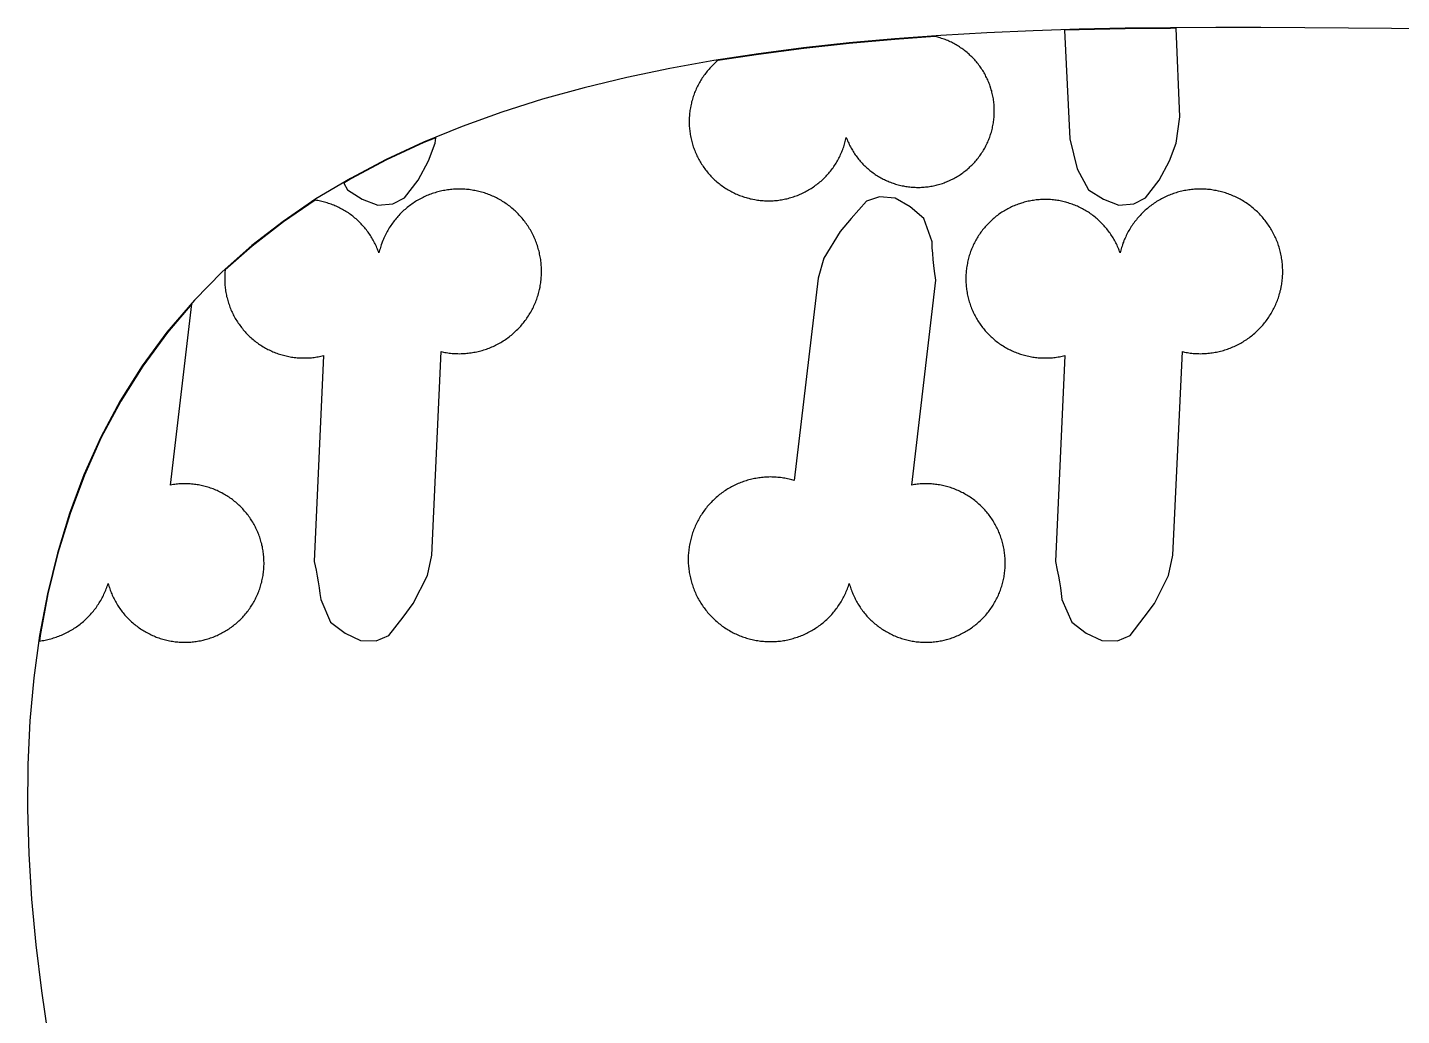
# Model space of a CAD drawing. Extents: x -246 to 246, y -104 to 199.
# Drawn here: x 116.48 to 138.72, y 102.94 to 118.94 of the extents above; entities that cross this region are included whole.
import ezdxf

# ---------------------------------------------------------------- set-up
doc = ezdxf.new("R2010")
doc.units = 0
doc.layers.add('Add_Red', color=1, linetype='Continuous')
doc.layers.add('Outline_Red', color=1, linetype='Continuous')

msp = doc.modelspace()

# ---------------------------------------------------------------- linework, layer by layer
at = {"layer": 'Add_Red'}
for points in [[(128.508, 116.128), (128.53, 116.129), (128.553, 116.13), (128.575, 116.132), (128.597, 116.134), (128.62, 116.136), (128.642, 116.139), (128.664, 116.142), (128.686, 116.145), (128.708, 116.149), (128.73, 116.153), (128.752, 116.158), (128.774, 116.163), (128.796, 116.168), (128.818, 116.174), (128.839, 116.18), (128.861, 116.187), (128.882, 116.194), (128.903, 116.201), (128.924, 116.208), (128.945, 116.216), (128.966, 116.225), (128.987, 116.234), (129.007, 116.243), (129.027, 116.252), (129.048, 116.262), (129.068, 116.272), (129.087, 116.283), (129.107, 116.293), (129.126, 116.305), (129.146, 116.316), (129.165, 116.328), (129.184, 116.34), (129.202, 116.353), (129.221, 116.365), (129.239, 116.379), (129.257, 116.392), (129.274, 116.406), (129.292, 116.42), (129.309, 116.434), (129.326, 116.449), (129.343, 116.464), (129.359, 116.479), (129.375, 116.495), (129.391, 116.511), (129.407, 116.527), (129.422, 116.543), (129.437, 116.56), (129.452, 116.577), (129.466, 116.594), (129.48, 116.611), (129.494, 116.629), (129.507, 116.647), (129.521, 116.665), (129.534, 116.683), (129.546, 116.702), (129.558, 116.72), (129.57, 116.739), (129.582, 116.759), (129.593, 116.778), (129.604, 116.798), (129.615, 116.817), (129.625, 116.837), (129.635, 116.858), (129.644, 116.878), (129.653, 116.898), (129.662, 116.919), (129.67, 116.94), (129.679, 116.961), (129.686, 116.982), (129.694, 117.003), (129.7, 117.024), (129.707, 117.046), (129.713, 117.067), (129.719, 117.089), (129.725, 117.11), (129.73, 117.132), (129.734, 117.154), (129.748, 117.119), (129.756, 117.1), (129.765, 117.08), (129.774, 117.06), (129.783, 117.041), (129.793, 117.021), (129.802, 117.002), (129.813, 116.983), (129.823, 116.964), (129.834, 116.946), (129.846, 116.927), (129.857, 116.909), (129.869, 116.891), (129.881, 116.873), (129.894, 116.856), (129.907, 116.838), (129.92, 116.821), (129.933, 116.804), (129.947, 116.788), (129.961, 116.771), (129.975, 116.755), (129.99, 116.739), (130.005, 116.724), (130.02, 116.708), (130.035, 116.693), (130.051, 116.678), (130.067, 116.664), (130.083, 116.649), (130.1, 116.635), (130.116, 116.621), (130.133, 116.608), (130.15, 116.595), (130.168, 116.582), (130.185, 116.57), (130.203, 116.557), (130.221, 116.545), (130.239, 116.534), (130.258, 116.523), (130.276, 116.512), (130.295, 116.501), (130.314, 116.491), (130.333, 116.481), (130.352, 116.471), (130.372, 116.462), (130.392, 116.453), (130.411, 116.444), (130.431, 116.436), (130.451, 116.428), (130.472, 116.42), (130.492, 116.413), (130.512, 116.406), (130.533, 116.4), (130.554, 116.394), (130.575, 116.388), (130.595, 116.383), (130.616, 116.378), (130.638, 116.373), (130.659, 116.369), (130.68, 116.365), (130.701, 116.361), (130.723, 116.358), (130.744, 116.355), (130.765, 116.353), (130.787, 116.351), (130.808, 116.349), (130.83, 116.348), (130.852, 116.347), (130.873, 116.346), (130.895, 116.346), (130.932, 116.346), (130.954, 116.347), (130.975, 116.348), (130.997, 116.35), (131.018, 116.352), (131.04, 116.354), (131.061, 116.357), (131.083, 116.36), (131.104, 116.364), (131.125, 116.367), (131.146, 116.372), (131.167, 116.376), (131.188, 116.381), (131.209, 116.387), (131.23, 116.392), (131.251, 116.398), (131.272, 116.405), (131.292, 116.411), (131.318, 116.42), (131.338, 116.428), (131.358, 116.436), (131.378, 116.444), (131.398, 116.453), (131.418, 116.462), (131.437, 116.471), (131.456, 116.481), (131.476, 116.491), (131.494, 116.501), (131.513, 116.512), (131.532, 116.523), (131.55, 116.534), (131.569, 116.545), (131.587, 116.557), (131.604, 116.57), (131.622, 116.582), (131.639, 116.595), (131.656, 116.608), (131.673, 116.621), (131.69, 116.635), (131.706, 116.649), (131.723, 116.664), (131.738, 116.678), (131.754, 116.693), (131.769, 116.708), (131.785, 116.724), (131.799, 116.739), (131.814, 116.755), (131.828, 116.771), (131.842, 116.788), (131.856, 116.804), (131.87, 116.821), (131.883, 116.838), (131.896, 116.856), (131.908, 116.873), (131.92, 116.891), (131.932, 116.909), (131.944, 116.927), (131.955, 116.946), (131.966, 116.964), (131.977, 116.983), (131.987, 117.002), (131.997, 117.021), (132.007, 117.041), (132.016, 117.06), (132.025, 117.08), (132.033, 117.1), (132.042, 117.119), (132.05, 117.14), (132.057, 117.16), (132.064, 117.18), (132.071, 117.201), (132.078, 117.221), (132.084, 117.242), (132.09, 117.263), (132.095, 117.284), (132.1, 117.305), (132.105, 117.326), (132.109, 117.347), (132.113, 117.368), (132.117, 117.389), (132.12, 117.411), (132.123, 117.432), (132.125, 117.454), (132.127, 117.475), (132.129, 117.497), (132.13, 117.518), (132.131, 117.54), (132.132, 117.561), (132.132, 117.583), (132.132, 117.609), (132.131, 117.63), (132.13, 117.652), (132.129, 117.673), (132.127, 117.695), (132.125, 117.716), (132.122, 117.738), (132.119, 117.759), (132.116, 117.781), (132.112, 117.802), (132.108, 117.823), (132.104, 117.844), (132.099, 117.865), (132.094, 117.886), (132.089, 117.907), (132.083, 117.928), (132.077, 117.949), (132.064, 117.986), (132.057, 118.006), (132.05, 118.026), (132.042, 118.046), (132.033, 118.066), (132.025, 118.086), (132.016, 118.106), (132.007, 118.125), (131.997, 118.144), (131.987, 118.164), (131.977, 118.183), (131.966, 118.201), (131.955, 118.22), (131.944, 118.238), (131.932, 118.257), (131.92, 118.275), (131.908, 118.292), (131.896, 118.31), (131.883, 118.327), (131.87, 118.344), (131.856, 118.361), (131.842, 118.378), (131.828, 118.394), (131.814, 118.411), (131.799, 118.427), (131.785, 118.442), (131.769, 118.458), (131.754, 118.473), (131.738, 118.488), (131.723, 118.502), (131.706, 118.516), (131.69, 118.53), (131.673, 118.544), (131.656, 118.558), (131.639, 118.571), (131.622, 118.584), (131.604, 118.596), (131.587, 118.608), (131.569, 118.62), (131.55, 118.632), (131.532, 118.643), (131.513, 118.654), (131.494, 118.665), (131.476, 118.675), (131.456, 118.685), (131.437, 118.695), (131.418, 118.704), (131.398, 118.713), (131.378, 118.722), (131.358, 118.73), (131.338, 118.738), (131.318, 118.745), (131.298, 118.752), (131.277, 118.759), (131.256, 118.766), (131.236, 118.772), (131.215, 118.778), (131.194, 118.783), (131.173, 118.788), (131.169, 118.789), (130.522, 118.742), (129.781, 118.675), (129.046, 118.595), (128.316, 118.5), (127.654, 118.399), (127.64, 118.387), (127.624, 118.372), (127.607, 118.357), (127.591, 118.342), (127.574, 118.326), (127.559, 118.311), (127.543, 118.294), (127.528, 118.278), (127.513, 118.261), (127.498, 118.244), (127.484, 118.227), (127.47, 118.21), (127.456, 118.192), (127.443, 118.174), (127.429, 118.156), (127.417, 118.138), (127.404, 118.119), (127.392, 118.1), (127.38, 118.081), (127.369, 118.062), (127.357, 118.043), (127.347, 118.023), (127.336, 118.003), (127.326, 117.983), (127.316, 117.963), (127.307, 117.943), (127.298, 117.922), (127.289, 117.901), (127.28, 117.881), (127.272, 117.86), (127.265, 117.839), (127.258, 117.817), (127.251, 117.796), (127.244, 117.775), (127.238, 117.753), (127.232, 117.731), (127.227, 117.71), (127.222, 117.688), (127.217, 117.666), (127.211, 117.635), (127.208, 117.613), (127.204, 117.591), (127.202, 117.569), (127.199, 117.546), (127.197, 117.524), (127.195, 117.502), (127.194, 117.479), (127.193, 117.457), (127.192, 117.434), (127.192, 117.412), (127.192, 117.378), (127.193, 117.356), (127.194, 117.333), (127.196, 117.311), (127.198, 117.289), (127.2, 117.266), (127.203, 117.244), (127.206, 117.222), (127.21, 117.2), (127.213, 117.178), (127.218, 117.156), (127.222, 117.134), (127.227, 117.112), (127.233, 117.09), (127.239, 117.069), (127.245, 117.047), (127.251, 117.026), (127.258, 117.004), (127.266, 116.983), (127.273, 116.962), (127.281, 116.941), (127.29, 116.92), (127.299, 116.9), (127.308, 116.879), (127.317, 116.859), (127.327, 116.839), (127.337, 116.819), (127.348, 116.799), (127.359, 116.779), (127.37, 116.76), (127.381, 116.741), (127.393, 116.722), (127.405, 116.703), (127.418, 116.684), (127.431, 116.666), (127.444, 116.648), (127.457, 116.63), (127.471, 116.612), (127.485, 116.595), (127.5, 116.578), (127.514, 116.561), (127.529, 116.544), (127.545, 116.528), (127.56, 116.512), (127.576, 116.496), (127.592, 116.48), (127.609, 116.465), (127.625, 116.45), (127.642, 116.435), (127.659, 116.421), (127.677, 116.407), (127.695, 116.393), (127.712, 116.38), (127.731, 116.366), (127.749, 116.354), (127.768, 116.341), (127.786, 116.329), (127.805, 116.317), (127.825, 116.305), (127.844, 116.294), (127.864, 116.283), (127.883, 116.273), (127.903, 116.263), (127.923, 116.253), (127.944, 116.243), (127.964, 116.234), (127.985, 116.225), (128.006, 116.217), (128.027, 116.209), (128.048, 116.201), (128.069, 116.194), (128.09, 116.187), (128.112, 116.181), (128.133, 116.174), (128.155, 116.169), (128.177, 116.163), (128.198, 116.158), (128.22, 116.154), (128.253, 116.147), (128.275, 116.144), (128.297, 116.14), (128.32, 116.137), (128.342, 116.135), (128.364, 116.133), (128.387, 116.131), (128.409, 116.13), (128.431, 116.129), (128.454, 116.128), (128.476, 116.128), (128.508, 116.128)], [(134.393, 116.079), (134.582, 116.179), (134.803, 116.46), (134.97, 116.776), (135.078, 117.064), (135.137, 117.488), (135.077, 118.922), (134.986, 118.921), (134.248, 118.912), (133.505, 118.896), (133.266, 118.889), (133.353, 117.132), (133.473, 116.644), (133.658, 116.306), (133.897, 116.156), (134.15, 116.06), (134.393, 116.079)], [(122.394, 116.079), (122.583, 116.179), (122.804, 116.46), (122.971, 116.776), (123.079, 117.064), (123.091, 117.15), (122.896, 117.07), (122.293, 116.79), (121.712, 116.484), (121.599, 116.415), (121.659, 116.306), (121.898, 116.156), (122.151, 116.06), (122.394, 116.079)], [(122.33, 109.09), (122.559, 109.386), (122.724, 109.61), (122.955, 110.062), (123.023, 110.39), (123.177, 113.686), (123.215, 113.678), (123.237, 113.674), (123.26, 113.67), (123.283, 113.666), (123.306, 113.663), (123.33, 113.661), (123.353, 113.658), (123.376, 113.657), (123.399, 113.655), (123.422, 113.654), (123.446, 113.654), (123.469, 113.653), (123.499, 113.654), (123.522, 113.654), (123.545, 113.656), (123.568, 113.657), (123.591, 113.659), (123.615, 113.661), (123.638, 113.664), (123.661, 113.667), (123.684, 113.671), (123.707, 113.675), (123.729, 113.679), (123.752, 113.684), (123.775, 113.689), (123.798, 113.695), (123.82, 113.7), (123.842, 113.707), (123.865, 113.714), (123.887, 113.721), (123.909, 113.728), (123.931, 113.736), (123.952, 113.744), (123.974, 113.753), (123.996, 113.762), (124.017, 113.771), (124.038, 113.781), (124.059, 113.791), (124.08, 113.802), (124.1, 113.812), (124.121, 113.824), (124.141, 113.835), (124.161, 113.847), (124.181, 113.859), (124.2, 113.872), (124.219, 113.885), (124.239, 113.898), (124.257, 113.912), (124.276, 113.926), (124.294, 113.94), (124.313, 113.954), (124.33, 113.969), (124.348, 113.985), (124.365, 114), (124.382, 114.016), (124.399, 114.032), (124.416, 114.048), (124.432, 114.065), (124.448, 114.082), (124.464, 114.099), (124.479, 114.117), (124.494, 114.134), (124.509, 114.152), (124.523, 114.171), (124.537, 114.189), (124.551, 114.208), (124.564, 114.227), (124.577, 114.246), (124.59, 114.266), (124.602, 114.285), (124.614, 114.305), (124.626, 114.325), (124.638, 114.346), (124.649, 114.366), (124.659, 114.387), (124.669, 114.408), (124.679, 114.429), (124.689, 114.45), (124.698, 114.471), (124.707, 114.493), (124.715, 114.515), (124.723, 114.536), (124.731, 114.558), (124.738, 114.58), (124.745, 114.603), (124.752, 114.625), (124.758, 114.647), (124.763, 114.67), (124.769, 114.693), (124.777, 114.732), (124.781, 114.755), (124.785, 114.778), (124.788, 114.801), (124.792, 114.824), (124.794, 114.847), (124.796, 114.87), (124.798, 114.893), (124.8, 114.916), (124.801, 114.94), (124.801, 114.963), (124.801, 114.986), (124.801, 115.014), (124.8, 115.037), (124.799, 115.06), (124.798, 115.083), (124.796, 115.107), (124.794, 115.13), (124.791, 115.153), (124.788, 115.176), (124.784, 115.199), (124.78, 115.222), (124.776, 115.245), (124.771, 115.267), (124.766, 115.29), (124.761, 115.313), (124.755, 115.335), (124.749, 115.358), (124.742, 115.38), (124.735, 115.402), (124.727, 115.424), (124.72, 115.446), (124.711, 115.468), (124.703, 115.489), (124.694, 115.511), (124.684, 115.532), (124.675, 115.553), (124.665, 115.574), (124.654, 115.595), (124.643, 115.616), (124.632, 115.636), (124.621, 115.656), (124.609, 115.676), (124.597, 115.696), (124.584, 115.716), (124.571, 115.735), (124.558, 115.754), (124.544, 115.773), (124.53, 115.792), (124.516, 115.81), (124.502, 115.828), (124.487, 115.846), (124.472, 115.864), (124.456, 115.881), (124.44, 115.898), (124.424, 115.915), (124.408, 115.931), (124.391, 115.948), (124.374, 115.964), (124.357, 115.979), (124.34, 115.995), (124.322, 116.01), (124.304, 116.024), (124.286, 116.039), (124.267, 116.053), (124.249, 116.067), (124.23, 116.08), (124.21, 116.093), (124.191, 116.106), (124.171, 116.118), (124.151, 116.131), (124.131, 116.142), (124.111, 116.154), (124.091, 116.165), (124.07, 116.175), (124.049, 116.186), (124.028, 116.196), (124.007, 116.205), (123.985, 116.214), (123.964, 116.223), (123.942, 116.232), (123.92, 116.24), (123.898, 116.247), (123.876, 116.255), (123.854, 116.262), (123.832, 116.268), (123.809, 116.274), (123.787, 116.28), (123.764, 116.285), (123.723, 116.294), (123.7, 116.298), (123.677, 116.302), (123.654, 116.306), (123.631, 116.309), (123.608, 116.311), (123.585, 116.314), (123.562, 116.315), (123.539, 116.317), (123.515, 116.318), (123.492, 116.318), (123.469, 116.319), (123.443, 116.318), (123.42, 116.318), (123.397, 116.317), (123.374, 116.315), (123.35, 116.313), (123.327, 116.311), (123.304, 116.308), (123.281, 116.305), (123.258, 116.302), (123.235, 116.298), (123.212, 116.294), (123.189, 116.289), (123.167, 116.284), (123.144, 116.278), (123.122, 116.273), (123.099, 116.266), (123.077, 116.26), (123.055, 116.253), (123.033, 116.245), (123.011, 116.237), (122.989, 116.229), (122.967, 116.221), (122.946, 116.212), (122.925, 116.202), (122.903, 116.193), (122.883, 116.183), (122.862, 116.172), (122.841, 116.162), (122.821, 116.15), (122.8, 116.139), (122.78, 116.127), (122.761, 116.115), (122.741, 116.102), (122.722, 116.09), (122.703, 116.076), (122.684, 116.063), (122.665, 116.049), (122.647, 116.035), (122.628, 116.02), (122.61, 116.005), (122.593, 115.99), (122.575, 115.975), (122.558, 115.959), (122.541, 115.943), (122.525, 115.927), (122.509, 115.91), (122.493, 115.893), (122.477, 115.876), (122.462, 115.859), (122.446, 115.841), (122.432, 115.823), (122.417, 115.805), (122.403, 115.786), (122.389, 115.767), (122.376, 115.748), (122.363, 115.729), (122.35, 115.71), (122.337, 115.69), (122.325, 115.67), (122.314, 115.65), (122.302, 115.63), (122.291, 115.61), (122.28, 115.589), (122.27, 115.568), (122.26, 115.547), (122.25, 115.526), (122.241, 115.505), (122.232, 115.483), (122.224, 115.461), (122.216, 115.44), (122.208, 115.418), (122.201, 115.396), (122.194, 115.373), (122.187, 115.351), (122.181, 115.329), (122.175, 115.306), (122.17, 115.284), (122.162, 115.306), (122.154, 115.327), (122.146, 115.347), (122.137, 115.368), (122.128, 115.389), (122.119, 115.409), (122.109, 115.429), (122.099, 115.449), (122.089, 115.469), (122.078, 115.489), (122.067, 115.508), (122.056, 115.528), (122.044, 115.547), (122.032, 115.566), (122.02, 115.584), (122.007, 115.603), (121.994, 115.621), (121.981, 115.639), (121.967, 115.657), (121.953, 115.674), (121.939, 115.692), (121.925, 115.709), (121.91, 115.725), (121.895, 115.742), (121.879, 115.758), (121.863, 115.774), (121.847, 115.79), (121.831, 115.805), (121.815, 115.82), (121.798, 115.835), (121.781, 115.85), (121.764, 115.864), (121.746, 115.878), (121.728, 115.892), (121.71, 115.905), (121.692, 115.918), (121.674, 115.931), (121.655, 115.943), (121.636, 115.955), (121.617, 115.967), (121.598, 115.978), (121.578, 115.989), (121.558, 116), (121.538, 116.01), (121.518, 116.02), (121.498, 116.03), (121.478, 116.039), (121.457, 116.048), (121.437, 116.057), (121.416, 116.065), (121.395, 116.073), (121.374, 116.08), (121.352, 116.087), (121.331, 116.094), (121.31, 116.1), (121.288, 116.106), (121.266, 116.112), (121.244, 116.117), (121.223, 116.122), (121.201, 116.127), (121.179, 116.131), (121.157, 116.134), (121.137, 116.137), (120.622, 115.787), (120.116, 115.395), (119.68, 115.009), (119.679, 115.001), (119.677, 114.978), (119.675, 114.956), (119.674, 114.934), (119.673, 114.911), (119.672, 114.889), (119.672, 114.867), (119.673, 114.824), (119.674, 114.802), (119.675, 114.78), (119.677, 114.757), (119.679, 114.735), (119.681, 114.713), (119.684, 114.691), (119.687, 114.668), (119.691, 114.646), (119.695, 114.624), (119.7, 114.602), (119.704, 114.58), (119.71, 114.559), (119.715, 114.537), (119.721, 114.515), (119.728, 114.491), (119.735, 114.47), (119.742, 114.449), (119.749, 114.428), (119.757, 114.407), (119.766, 114.386), (119.774, 114.365), (119.783, 114.344), (119.792, 114.324), (119.802, 114.304), (119.812, 114.284), (119.822, 114.264), (119.833, 114.244), (119.844, 114.225), (119.855, 114.205), (119.867, 114.186), (119.879, 114.167), (119.892, 114.149), (119.904, 114.13), (119.917, 114.112), (119.931, 114.094), (119.944, 114.076), (119.958, 114.059), (119.972, 114.041), (119.987, 114.024), (120.002, 114.008), (120.017, 113.991), (120.032, 113.975), (120.048, 113.959), (120.064, 113.943), (120.08, 113.928), (120.097, 113.913), (120.114, 113.898), (120.131, 113.883), (120.148, 113.869), (120.165, 113.855), (120.183, 113.841), (120.201, 113.828), (120.219, 113.815), (120.238, 113.802), (120.257, 113.79), (120.275, 113.778), (120.295, 113.766), (120.314, 113.755), (120.333, 113.744), (120.353, 113.733), (120.373, 113.723), (120.393, 113.713), (120.413, 113.703), (120.434, 113.694), (120.454, 113.685), (120.475, 113.676), (120.496, 113.668), (120.517, 113.66), (120.538, 113.653), (120.559, 113.646), (120.58, 113.639), (120.602, 113.633), (120.623, 113.627), (120.645, 113.621), (120.667, 113.616), (120.689, 113.611), (120.711, 113.607), (120.733, 113.602), (120.755, 113.599), (120.777, 113.595), (120.799, 113.592), (120.822, 113.59), (120.844, 113.588), (120.866, 113.586), (120.889, 113.585), (120.911, 113.584), (120.933, 113.583), (120.956, 113.583), (120.986, 113.583), (121.008, 113.584), (121.03, 113.585), (121.053, 113.587), (121.075, 113.588), (121.097, 113.591), (121.12, 113.593), (121.142, 113.596), (121.164, 113.6), (121.186, 113.604), (121.208, 113.608), (121.23, 113.613), (121.252, 113.618), (121.274, 113.623), (121.121, 110.285), (121.152, 110.145), (121.17, 110.051), (121.187, 109.957), (121.202, 109.862), (121.215, 109.767), (121.227, 109.672), (121.387, 109.306), (121.62, 109.129), (121.872, 109.007), (122.125, 109.005), (122.33, 109.09)], [(131.054, 108.98), (131.077, 108.981), (131.099, 108.982), (131.121, 108.983), (131.144, 108.985), (131.166, 108.988), (131.188, 108.99), (131.211, 108.993), (131.233, 108.997), (131.255, 109.001), (131.277, 109.005), (131.299, 109.009), (131.321, 109.014), (131.357, 109.023), (131.378, 109.029), (131.4, 109.036), (131.421, 109.043), (131.442, 109.05), (131.463, 109.057), (131.484, 109.065), (131.505, 109.073), (131.526, 109.082), (131.547, 109.091), (131.567, 109.1), (131.587, 109.11), (131.607, 109.12), (131.627, 109.13), (131.647, 109.141), (131.666, 109.152), (131.686, 109.163), (131.705, 109.175), (131.724, 109.187), (131.742, 109.199), (131.761, 109.212), (131.779, 109.225), (131.797, 109.238), (131.815, 109.252), (131.832, 109.266), (131.85, 109.28), (131.867, 109.295), (131.883, 109.309), (131.9, 109.325), (131.916, 109.34), (131.932, 109.356), (131.948, 109.372), (131.963, 109.388), (131.978, 109.404), (131.993, 109.421), (132.008, 109.438), (132.022, 109.456), (132.036, 109.473), (132.05, 109.491), (132.063, 109.509), (132.076, 109.527), (132.089, 109.546), (132.101, 109.564), (132.113, 109.583), (132.125, 109.602), (132.136, 109.622), (132.147, 109.641), (132.158, 109.661), (132.168, 109.681), (132.178, 109.701), (132.188, 109.721), (132.197, 109.741), (132.206, 109.762), (132.215, 109.782), (132.223, 109.803), (132.231, 109.824), (132.238, 109.845), (132.245, 109.867), (132.252, 109.888), (132.258, 109.91), (132.264, 109.931), (132.27, 109.953), (132.275, 109.975), (132.28, 109.996), (132.284, 110.018), (132.289, 110.04), (132.292, 110.063), (132.296, 110.085), (132.298, 110.107), (132.301, 110.129), (132.303, 110.151), (132.305, 110.174), (132.306, 110.196), (132.307, 110.219), (132.308, 110.241), (132.308, 110.263), (132.307, 110.304), (132.307, 110.326), (132.305, 110.348), (132.304, 110.371), (132.301, 110.393), (132.299, 110.415), (132.296, 110.438), (132.293, 110.46), (132.289, 110.482), (132.285, 110.504), (132.281, 110.526), (132.275, 110.552), (132.27, 110.574), (132.264, 110.596), (132.258, 110.617), (132.252, 110.639), (132.245, 110.66), (132.238, 110.681), (132.231, 110.702), (132.223, 110.723), (132.215, 110.744), (132.206, 110.765), (132.197, 110.785), (132.188, 110.806), (132.178, 110.826), (132.168, 110.846), (132.158, 110.866), (132.147, 110.886), (132.136, 110.905), (132.125, 110.924), (132.113, 110.944), (132.101, 110.962), (132.089, 110.981), (132.076, 111), (132.063, 111.018), (132.05, 111.036), (132.036, 111.054), (132.022, 111.071), (132.008, 111.088), (131.993, 111.105), (131.978, 111.122), (131.963, 111.139), (131.948, 111.155), (131.932, 111.171), (131.916, 111.187), (131.9, 111.202), (131.883, 111.217), (131.867, 111.232), (131.85, 111.247), (131.832, 111.261), (131.815, 111.275), (131.797, 111.289), (131.779, 111.302), (131.761, 111.315), (131.742, 111.328), (131.724, 111.34), (131.705, 111.352), (131.686, 111.364), (131.666, 111.375), (131.647, 111.386), (131.627, 111.397), (131.607, 111.407), (131.587, 111.417), (131.567, 111.427), (131.547, 111.436), (131.526, 111.445), (131.505, 111.454), (131.484, 111.462), (131.463, 111.47), (131.442, 111.477), (131.421, 111.484), (131.4, 111.491), (131.378, 111.497), (131.357, 111.503), (131.335, 111.509), (131.313, 111.514), (131.291, 111.519), (131.269, 111.523), (131.247, 111.527), (131.225, 111.531), (131.203, 111.534), (131.181, 111.537), (131.159, 111.54), (131.136, 111.542), (131.114, 111.544), (131.092, 111.545), (131.069, 111.546), (131.047, 111.547), (131.024, 111.547), (130.996, 111.547), (130.974, 111.546), (130.951, 111.545), (130.929, 111.543), (130.907, 111.542), (130.884, 111.539), (130.862, 111.537), (130.84, 111.534), (130.818, 111.53), (130.796, 111.526), (131.185, 114.845), (131.164, 114.987), (131.153, 115.082), (131.143, 115.177), (131.135, 115.273), (131.128, 115.368), (131.123, 115.464), (130.99, 115.841), (130.77, 116.033), (130.527, 116.173), (130.275, 116.194), (130.065, 116.123), (129.815, 115.844), (129.634, 115.632), (129.372, 115.198), (129.281, 114.875), (128.892, 111.599), (128.854, 111.61), (128.832, 111.616), (128.809, 111.621), (128.786, 111.626), (128.763, 111.631), (128.741, 111.635), (128.718, 111.639), (128.695, 111.643), (128.672, 111.646), (128.648, 111.648), (128.625, 111.65), (128.602, 111.652), (128.579, 111.654), (128.556, 111.655), (128.532, 111.655), (128.509, 111.656), (128.481, 111.655), (128.458, 111.655), (128.435, 111.653), (128.412, 111.652), (128.388, 111.65), (128.365, 111.648), (128.342, 111.645), (128.319, 111.642), (128.296, 111.638), (128.273, 111.634), (128.25, 111.63), (128.227, 111.625), (128.205, 111.62), (128.182, 111.615), (128.16, 111.609), (128.137, 111.603), (128.115, 111.596), (128.093, 111.589), (128.071, 111.581), (128.049, 111.574), (128.027, 111.565), (128.006, 111.557), (127.984, 111.548), (127.963, 111.538), (127.942, 111.529), (127.921, 111.519), (127.9, 111.508), (127.879, 111.497), (127.859, 111.486), (127.839, 111.475), (127.819, 111.463), (127.799, 111.451), (127.779, 111.438), (127.76, 111.425), (127.741, 111.412), (127.722, 111.398), (127.703, 111.384), (127.685, 111.37), (127.667, 111.356), (127.649, 111.341), (127.631, 111.326), (127.614, 111.31), (127.597, 111.294), (127.58, 111.278), (127.564, 111.262), (127.547, 111.245), (127.531, 111.228), (127.516, 111.211), (127.5, 111.194), (127.485, 111.176), (127.471, 111.158), (127.456, 111.14), (127.442, 111.121), (127.428, 111.102), (127.415, 111.083), (127.402, 111.064), (127.389, 111.045), (127.377, 111.025), (127.364, 111.005), (127.353, 110.985), (127.341, 110.965), (127.33, 110.944), (127.32, 110.924), (127.309, 110.903), (127.299, 110.882), (127.29, 110.861), (127.281, 110.839), (127.272, 110.818), (127.263, 110.796), (127.255, 110.774), (127.248, 110.752), (127.24, 110.73), (127.233, 110.708), (127.222, 110.668), (127.216, 110.645), (127.211, 110.623), (127.206, 110.6), (127.201, 110.577), (127.197, 110.554), (127.193, 110.531), (127.189, 110.508), (127.186, 110.485), (127.184, 110.462), (127.182, 110.439), (127.18, 110.416), (127.178, 110.393), (127.177, 110.369), (127.177, 110.346), (127.177, 110.323), (127.177, 110.297), (127.177, 110.274), (127.178, 110.251), (127.18, 110.227), (127.182, 110.204), (127.184, 110.181), (127.187, 110.158), (127.19, 110.135), (127.193, 110.112), (127.197, 110.089), (127.201, 110.066), (127.206, 110.043), (127.211, 110.021), (127.217, 109.998), (127.223, 109.975), (127.229, 109.953), (127.236, 109.931), (127.243, 109.909), (127.25, 109.887), (127.258, 109.865), (127.266, 109.843), (127.275, 109.821), (127.283, 109.8), (127.293, 109.778), (127.302, 109.757), (127.313, 109.736), (127.323, 109.716), (127.334, 109.695), (127.345, 109.675), (127.356, 109.654), (127.368, 109.634), (127.38, 109.615), (127.393, 109.595), (127.406, 109.576), (127.419, 109.556), (127.433, 109.537), (127.446, 109.519), (127.461, 109.5), (127.475, 109.482), (127.49, 109.464), (127.505, 109.447), (127.521, 109.429), (127.536, 109.412), (127.552, 109.395), (127.569, 109.379), (127.585, 109.362), (127.602, 109.347), (127.619, 109.331), (127.637, 109.315), (127.655, 109.3), (127.673, 109.286), (127.691, 109.271), (127.709, 109.257), (127.728, 109.243), (127.747, 109.23), (127.766, 109.217), (127.786, 109.204), (127.805, 109.191), (127.825, 109.179), (127.845, 109.168), (127.865, 109.156), (127.886, 109.145), (127.906, 109.134), (127.927, 109.124), (127.948, 109.114), (127.97, 109.104), (127.991, 109.095), (128.012, 109.086), (128.034, 109.078), (128.056, 109.07), (128.078, 109.062), (128.1, 109.055), (128.122, 109.048), (128.164, 109.036), (128.187, 109.03), (128.209, 109.024), (128.232, 109.019), (128.255, 109.015), (128.278, 109.011), (128.301, 109.007), (128.324, 109.003), (128.347, 109), (128.37, 108.998), (128.393, 108.995), (128.416, 108.994), (128.439, 108.992), (128.463, 108.991), (128.486, 108.99), (128.509, 108.99), (128.533, 108.99), (128.556, 108.991), (128.579, 108.992), (128.603, 108.994), (128.626, 108.995), (128.649, 108.998), (128.672, 109), (128.695, 109.003), (128.718, 109.007), (128.741, 109.011), (128.764, 109.015), (128.787, 109.02), (128.809, 109.025), (128.832, 109.03), (128.855, 109.036), (128.877, 109.042), (128.899, 109.049), (128.921, 109.056), (128.944, 109.063), (128.965, 109.071), (128.987, 109.079), (129.009, 109.088), (129.03, 109.096), (129.052, 109.106), (129.073, 109.115), (129.094, 109.125), (129.115, 109.136), (129.135, 109.147), (129.156, 109.158), (129.176, 109.169), (129.196, 109.181), (129.216, 109.193), (129.235, 109.206), (129.255, 109.218), (129.274, 109.232), (129.293, 109.245), (129.312, 109.259), (129.33, 109.273), (129.348, 109.288), (129.366, 109.302), (129.384, 109.317), (129.401, 109.333), (129.418, 109.349), (129.435, 109.365), (129.452, 109.381), (129.468, 109.398), (129.484, 109.414), (129.5, 109.432), (129.515, 109.449), (129.53, 109.467), (129.545, 109.485), (129.56, 109.503), (129.574, 109.521), (129.588, 109.54), (129.601, 109.559), (129.614, 109.578), (129.627, 109.598), (129.64, 109.617), (129.652, 109.637), (129.664, 109.657), (129.675, 109.677), (129.686, 109.698), (129.697, 109.718), (129.707, 109.739), (129.717, 109.76), (129.727, 109.781), (129.736, 109.803), (129.745, 109.824), (129.754, 109.846), (129.762, 109.868), (129.769, 109.89), (129.777, 109.912), (129.784, 109.934), (129.79, 109.91), (129.797, 109.888), (129.804, 109.867), (129.811, 109.845), (129.818, 109.824), (129.826, 109.803), (129.834, 109.782), (129.843, 109.762), (129.852, 109.741), (129.861, 109.721), (129.871, 109.701), (129.881, 109.681), (129.891, 109.661), (129.902, 109.641), (129.913, 109.622), (129.924, 109.602), (129.936, 109.583), (129.948, 109.564), (129.96, 109.546), (129.973, 109.527), (129.986, 109.509), (129.999, 109.491), (130.013, 109.473), (130.027, 109.456), (130.041, 109.438), (130.056, 109.421), (130.07, 109.404), (130.086, 109.388), (130.101, 109.372), (130.117, 109.356), (130.133, 109.34), (130.149, 109.325), (130.165, 109.309), (130.182, 109.295), (130.199, 109.28), (130.217, 109.266), (130.234, 109.252), (130.252, 109.238), (130.27, 109.225), (130.288, 109.212), (130.307, 109.199), (130.325, 109.187), (130.344, 109.175), (130.363, 109.163), (130.383, 109.152), (130.402, 109.141), (130.422, 109.13), (130.442, 109.12), (130.462, 109.11), (130.482, 109.1), (130.502, 109.091), (130.523, 109.082), (130.544, 109.073), (130.564, 109.065), (130.585, 109.057), (130.606, 109.05), (130.628, 109.043), (130.649, 109.036), (130.671, 109.029), (130.692, 109.023), (130.714, 109.018), (130.736, 109.013), (130.757, 109.008), (130.779, 109.003), (130.801, 108.999), (130.824, 108.996), (130.846, 108.992), (130.868, 108.989), (130.89, 108.987), (130.913, 108.985), (130.935, 108.983), (130.957, 108.981), (130.98, 108.98), (131.002, 108.98), (131.024, 108.98), (131.054, 108.98)], [(134.329, 109.09), (134.558, 109.386), (134.723, 109.61), (134.954, 110.062), (135.022, 110.39), (135.176, 113.686), (135.213, 113.678), (135.236, 113.674), (135.259, 113.67), (135.282, 113.666), (135.305, 113.663), (135.328, 113.661), (135.352, 113.658), (135.375, 113.657), (135.398, 113.655), (135.421, 113.654), (135.444, 113.654), (135.468, 113.653), (135.498, 113.654), (135.521, 113.654), (135.544, 113.656), (135.567, 113.657), (135.59, 113.659), (135.614, 113.661), (135.637, 113.664), (135.66, 113.667), (135.683, 113.671), (135.706, 113.675), (135.728, 113.679), (135.751, 113.684), (135.774, 113.689), (135.796, 113.695), (135.819, 113.7), (135.841, 113.707), (135.864, 113.714), (135.886, 113.721), (135.908, 113.728), (135.93, 113.736), (135.951, 113.744), (135.973, 113.753), (135.994, 113.762), (136.016, 113.771), (136.037, 113.781), (136.058, 113.791), (136.079, 113.802), (136.099, 113.812), (136.12, 113.824), (136.14, 113.835), (136.16, 113.847), (136.179, 113.859), (136.199, 113.872), (136.218, 113.885), (136.237, 113.898), (136.256, 113.912), (136.275, 113.926), (136.293, 113.94), (136.311, 113.954), (136.329, 113.969), (136.347, 113.985), (136.364, 114), (136.381, 114.016), (136.398, 114.032), (136.415, 114.048), (136.431, 114.065), (136.447, 114.082), (136.462, 114.099), (136.478, 114.117), (136.493, 114.134), (136.508, 114.152), (136.522, 114.171), (136.536, 114.189), (136.55, 114.208), (136.563, 114.227), (136.576, 114.246), (136.589, 114.266), (136.601, 114.285), (136.613, 114.305), (136.625, 114.325), (136.636, 114.346), (136.647, 114.366), (136.658, 114.387), (136.668, 114.408), (136.678, 114.429), (136.688, 114.45), (136.697, 114.471), (136.706, 114.493), (136.714, 114.515), (136.722, 114.536), (136.73, 114.558), (136.737, 114.58), (136.744, 114.603), (136.751, 114.625), (136.757, 114.647), (136.762, 114.67), (136.768, 114.693), (136.776, 114.732), (136.78, 114.755), (136.784, 114.778), (136.787, 114.801), (136.79, 114.824), (136.793, 114.847), (136.795, 114.87), (136.797, 114.893), (136.799, 114.916), (136.8, 114.94), (136.8, 114.963), (136.8, 114.986), (136.8, 115.014), (136.799, 115.037), (136.798, 115.06), (136.797, 115.083), (136.795, 115.107), (136.793, 115.13), (136.79, 115.153), (136.787, 115.176), (136.783, 115.199), (136.779, 115.222), (136.775, 115.245), (136.77, 115.267), (136.765, 115.29), (136.76, 115.313), (136.754, 115.335), (136.748, 115.358), (136.741, 115.38), (136.734, 115.402), (136.726, 115.424), (136.719, 115.446), (136.71, 115.468), (136.702, 115.489), (136.693, 115.511), (136.683, 115.532), (136.674, 115.553), (136.664, 115.574), (136.653, 115.595), (136.642, 115.616), (136.631, 115.636), (136.62, 115.656), (136.608, 115.676), (136.596, 115.696), (136.583, 115.716), (136.57, 115.735), (136.557, 115.754), (136.543, 115.773), (136.529, 115.792), (136.515, 115.81), (136.501, 115.828), (136.486, 115.846), (136.471, 115.864), (136.455, 115.881), (136.439, 115.898), (136.423, 115.915), (136.407, 115.931), (136.39, 115.948), (136.373, 115.964), (136.356, 115.979), (136.339, 115.995), (136.321, 116.01), (136.303, 116.024), (136.285, 116.039), (136.266, 116.053), (136.247, 116.067), (136.229, 116.08), (136.209, 116.093), (136.19, 116.106), (136.17, 116.118), (136.15, 116.131), (136.13, 116.142), (136.11, 116.154), (136.089, 116.165), (136.069, 116.175), (136.048, 116.186), (136.027, 116.196), (136.006, 116.205), (135.984, 116.214), (135.963, 116.223), (135.941, 116.232), (135.919, 116.24), (135.897, 116.247), (135.875, 116.255), (135.853, 116.262), (135.831, 116.268), (135.808, 116.274), (135.786, 116.28), (135.763, 116.285), (135.722, 116.294), (135.699, 116.298), (135.676, 116.302), (135.653, 116.306), (135.63, 116.309), (135.607, 116.311), (135.584, 116.314), (135.561, 116.315), (135.537, 116.317), (135.514, 116.318), (135.491, 116.318), (135.468, 116.319), (135.442, 116.318), (135.419, 116.318), (135.396, 116.317), (135.372, 116.315), (135.349, 116.313), (135.326, 116.311), (135.303, 116.308), (135.28, 116.305), (135.257, 116.302), (135.234, 116.298), (135.211, 116.294), (135.188, 116.289), (135.166, 116.284), (135.143, 116.278), (135.121, 116.273), (135.098, 116.266), (135.076, 116.26), (135.054, 116.253), (135.032, 116.245), (135.01, 116.237), (134.988, 116.229), (134.966, 116.221), (134.945, 116.212), (134.924, 116.202), (134.902, 116.193), (134.881, 116.183), (134.861, 116.172), (134.84, 116.162), (134.82, 116.15), (134.799, 116.139), (134.779, 116.127), (134.76, 116.115), (134.74, 116.102), (134.721, 116.09), (134.701, 116.076), (134.683, 116.063), (134.664, 116.049), (134.645, 116.035), (134.627, 116.02), (134.609, 116.005), (134.592, 115.99), (134.574, 115.975), (134.557, 115.959), (134.54, 115.943), (134.524, 115.927), (134.508, 115.91), (134.492, 115.893), (134.476, 115.876), (134.46, 115.859), (134.445, 115.841), (134.431, 115.823), (134.416, 115.805), (134.402, 115.786), (134.388, 115.767), (134.375, 115.748), (134.362, 115.729), (134.349, 115.71), (134.336, 115.69), (134.324, 115.67), (134.312, 115.65), (134.301, 115.63), (134.29, 115.61), (134.279, 115.589), (134.269, 115.568), (134.259, 115.547), (134.249, 115.526), (134.24, 115.505), (134.231, 115.483), (134.223, 115.461), (134.215, 115.44), (134.207, 115.418), (134.2, 115.396), (134.193, 115.373), (134.186, 115.351), (134.18, 115.329), (134.174, 115.306), (134.169, 115.284), (134.161, 115.306), (134.153, 115.327), (134.145, 115.347), (134.136, 115.368), (134.127, 115.389), (134.118, 115.409), (134.108, 115.429), (134.098, 115.449), (134.088, 115.469), (134.077, 115.489), (134.066, 115.508), (134.055, 115.528), (134.043, 115.547), (134.031, 115.566), (134.019, 115.584), (134.006, 115.603), (133.993, 115.621), (133.98, 115.639), (133.966, 115.657), (133.952, 115.674), (133.938, 115.692), (133.923, 115.709), (133.909, 115.725), (133.893, 115.742), (133.878, 115.758), (133.862, 115.774), (133.846, 115.79), (133.83, 115.805), (133.814, 115.82), (133.797, 115.835), (133.78, 115.85), (133.763, 115.864), (133.745, 115.878), (133.727, 115.892), (133.709, 115.905), (133.691, 115.918), (133.672, 115.931), (133.654, 115.943), (133.635, 115.955), (133.616, 115.967), (133.597, 115.978), (133.577, 115.989), (133.557, 116), (133.537, 116.01), (133.517, 116.02), (133.497, 116.03), (133.477, 116.039), (133.456, 116.048), (133.436, 116.057), (133.415, 116.065), (133.394, 116.073), (133.373, 116.08), (133.351, 116.087), (133.33, 116.094), (133.308, 116.1), (133.287, 116.106), (133.265, 116.112), (133.243, 116.117), (133.222, 116.122), (133.2, 116.127), (133.178, 116.131), (133.155, 116.134), (133.133, 116.138), (133.111, 116.141), (133.089, 116.143), (133.067, 116.145), (133.044, 116.147), (133.022, 116.148), (132.999, 116.149), (132.977, 116.15), (132.955, 116.15), (132.923, 116.15), (132.901, 116.149), (132.878, 116.148), (132.856, 116.146), (132.833, 116.144), (132.811, 116.142), (132.789, 116.139), (132.767, 116.136), (132.745, 116.133), (132.723, 116.129), (132.701, 116.125), (132.679, 116.12), (132.657, 116.115), (132.635, 116.11), (132.613, 116.104), (132.592, 116.098), (132.57, 116.091), (132.537, 116.08), (132.516, 116.073), (132.495, 116.065), (132.474, 116.057), (132.453, 116.048), (132.433, 116.039), (132.412, 116.03), (132.392, 116.02), (132.372, 116.01), (132.352, 116), (132.332, 115.989), (132.313, 115.978), (132.294, 115.967), (132.274, 115.955), (132.256, 115.943), (132.237, 115.931), (132.218, 115.918), (132.2, 115.905), (132.182, 115.892), (132.164, 115.878), (132.147, 115.864), (132.13, 115.85), (132.113, 115.835), (132.096, 115.82), (132.079, 115.805), (132.063, 115.79), (132.047, 115.774), (132.031, 115.758), (132.016, 115.742), (132.001, 115.725), (131.986, 115.709), (131.971, 115.692), (131.957, 115.674), (131.943, 115.657), (131.929, 115.639), (131.916, 115.621), (131.903, 115.603), (131.89, 115.584), (131.878, 115.566), (131.866, 115.547), (131.854, 115.528), (131.843, 115.508), (131.832, 115.489), (131.821, 115.469), (131.811, 115.449), (131.801, 115.429), (131.791, 115.409), (131.782, 115.389), (131.773, 115.368), (131.764, 115.347), (131.756, 115.327), (131.748, 115.306), (131.741, 115.284), (131.734, 115.263), (131.727, 115.242), (131.721, 115.22), (131.715, 115.199), (131.709, 115.177), (131.704, 115.155), (131.699, 115.133), (131.695, 115.111), (131.69, 115.089), (131.687, 115.067), (131.683, 115.045), (131.681, 115.023), (131.678, 115.001), (131.676, 114.978), (131.674, 114.956), (131.673, 114.934), (131.672, 114.911), (131.671, 114.889), (131.671, 114.867), (131.672, 114.824), (131.673, 114.802), (131.674, 114.78), (131.676, 114.757), (131.678, 114.735), (131.68, 114.713), (131.683, 114.691), (131.686, 114.668), (131.69, 114.646), (131.694, 114.624), (131.698, 114.602), (131.703, 114.58), (131.708, 114.559), (131.714, 114.537), (131.72, 114.515), (131.727, 114.491), (131.734, 114.47), (131.741, 114.449), (131.748, 114.428), (131.756, 114.407), (131.764, 114.386), (131.773, 114.365), (131.782, 114.344), (131.791, 114.324), (131.801, 114.304), (131.811, 114.284), (131.821, 114.264), (131.832, 114.244), (131.843, 114.225), (131.854, 114.205), (131.866, 114.186), (131.878, 114.167), (131.89, 114.149), (131.903, 114.13), (131.916, 114.112), (131.929, 114.094), (131.943, 114.076), (131.957, 114.059), (131.971, 114.041), (131.986, 114.024), (132.001, 114.008), (132.016, 113.991), (132.031, 113.975), (132.047, 113.959), (132.063, 113.943), (132.079, 113.928), (132.096, 113.913), (132.113, 113.898), (132.13, 113.883), (132.147, 113.869), (132.164, 113.855), (132.182, 113.841), (132.2, 113.828), (132.218, 113.815), (132.237, 113.802), (132.256, 113.79), (132.274, 113.778), (132.294, 113.766), (132.313, 113.755), (132.332, 113.744), (132.352, 113.733), (132.372, 113.723), (132.392, 113.713), (132.412, 113.703), (132.433, 113.694), (132.453, 113.685), (132.474, 113.676), (132.495, 113.668), (132.516, 113.66), (132.537, 113.653), (132.558, 113.646), (132.579, 113.639), (132.601, 113.633), (132.622, 113.627), (132.644, 113.621), (132.666, 113.616), (132.688, 113.611), (132.71, 113.607), (132.732, 113.602), (132.754, 113.599), (132.776, 113.595), (132.798, 113.592), (132.82, 113.59), (132.843, 113.588), (132.865, 113.586), (132.887, 113.585), (132.91, 113.584), (132.932, 113.583), (132.955, 113.583), (132.985, 113.583), (133.007, 113.584), (133.029, 113.585), (133.052, 113.587), (133.074, 113.588), (133.096, 113.591), (133.119, 113.593), (133.141, 113.596), (133.163, 113.6), (133.185, 113.604), (133.207, 113.608), (133.229, 113.613), (133.251, 113.618), (133.273, 113.623), (133.12, 110.285), (133.151, 110.145), (133.169, 110.051), (133.186, 109.957), (133.201, 109.862), (133.214, 109.767), (133.226, 109.672), (133.385, 109.306), (133.618, 109.129), (133.871, 109.007), (134.124, 109.005), (134.329, 109.09)], [(119.055, 108.98), (119.078, 108.981), (119.1, 108.982), (119.123, 108.983), (119.145, 108.985), (119.167, 108.988), (119.189, 108.99), (119.212, 108.993), (119.234, 108.997), (119.256, 109.001), (119.278, 109.005), (119.3, 109.009), (119.322, 109.014), (119.358, 109.023), (119.379, 109.029), (119.401, 109.036), (119.422, 109.043), (119.443, 109.05), (119.464, 109.057), (119.485, 109.065), (119.506, 109.073), (119.527, 109.082), (119.548, 109.091), (119.568, 109.1), (119.588, 109.11), (119.608, 109.12), (119.628, 109.13), (119.648, 109.141), (119.667, 109.152), (119.687, 109.163), (119.706, 109.175), (119.725, 109.187), (119.743, 109.199), (119.762, 109.212), (119.78, 109.225), (119.798, 109.238), (119.816, 109.252), (119.833, 109.266), (119.851, 109.28), (119.868, 109.295), (119.884, 109.309), (119.901, 109.325), (119.917, 109.34), (119.933, 109.356), (119.949, 109.372), (119.964, 109.388), (119.979, 109.404), (119.994, 109.421), (120.009, 109.438), (120.023, 109.456), (120.037, 109.473), (120.051, 109.491), (120.064, 109.509), (120.077, 109.527), (120.09, 109.546), (120.102, 109.564), (120.114, 109.583), (120.126, 109.602), (120.137, 109.622), (120.148, 109.641), (120.159, 109.661), (120.169, 109.681), (120.179, 109.701), (120.189, 109.721), (120.198, 109.741), (120.207, 109.762), (120.216, 109.782), (120.224, 109.803), (120.232, 109.824), (120.239, 109.845), (120.246, 109.867), (120.253, 109.888), (120.259, 109.91), (120.265, 109.931), (120.271, 109.953), (120.276, 109.975), (120.281, 109.996), (120.286, 110.018), (120.29, 110.04), (120.293, 110.063), (120.297, 110.085), (120.3, 110.107), (120.302, 110.129), (120.304, 110.151), (120.306, 110.174), (120.307, 110.196), (120.308, 110.219), (120.309, 110.241), (120.309, 110.263), (120.308, 110.304), (120.308, 110.326), (120.306, 110.348), (120.305, 110.371), (120.303, 110.393), (120.3, 110.415), (120.297, 110.438), (120.294, 110.46), (120.29, 110.482), (120.286, 110.504), (120.282, 110.526), (120.276, 110.552), (120.271, 110.574), (120.265, 110.596), (120.259, 110.617), (120.253, 110.639), (120.246, 110.66), (120.239, 110.681), (120.232, 110.702), (120.224, 110.723), (120.216, 110.744), (120.207, 110.765), (120.198, 110.785), (120.189, 110.806), (120.179, 110.826), (120.169, 110.846), (120.159, 110.866), (120.148, 110.886), (120.137, 110.905), (120.126, 110.924), (120.114, 110.944), (120.102, 110.962), (120.09, 110.981), (120.077, 111), (120.064, 111.018), (120.051, 111.036), (120.037, 111.054), (120.023, 111.071), (120.009, 111.088), (119.994, 111.105), (119.979, 111.122), (119.964, 111.139), (119.949, 111.155), (119.933, 111.171), (119.917, 111.187), (119.901, 111.202), (119.884, 111.217), (119.868, 111.232), (119.851, 111.247), (119.833, 111.261), (119.816, 111.275), (119.798, 111.289), (119.78, 111.302), (119.762, 111.315), (119.743, 111.328), (119.725, 111.34), (119.706, 111.352), (119.687, 111.364), (119.667, 111.375), (119.648, 111.386), (119.628, 111.397), (119.608, 111.407), (119.588, 111.417), (119.568, 111.427), (119.548, 111.436), (119.527, 111.445), (119.506, 111.454), (119.485, 111.462), (119.464, 111.47), (119.443, 111.477), (119.422, 111.484), (119.401, 111.491), (119.379, 111.497), (119.358, 111.503), (119.336, 111.509), (119.314, 111.514), (119.292, 111.519), (119.27, 111.523), (119.248, 111.527), (119.226, 111.531), (119.204, 111.534), (119.182, 111.537), (119.16, 111.54), (119.137, 111.542), (119.115, 111.544), (119.093, 111.545), (119.07, 111.546), (119.048, 111.547), (119.025, 111.547), (118.997, 111.547), (118.975, 111.546), (118.952, 111.545), (118.93, 111.543), (118.908, 111.542), (118.885, 111.539), (118.863, 111.537), (118.841, 111.534), (118.819, 111.53), (118.797, 111.526), (119.141, 114.459), (118.744, 113.994), (118.345, 113.449), (117.989, 112.882), (117.675, 112.295), (117.403, 111.688), (117.169, 111.063), (116.972, 110.421), (116.811, 109.763), (116.684, 109.091), (116.672, 109), (116.673, 109), (116.696, 109.003), (116.719, 109.007), (116.742, 109.011), (116.765, 109.015), (116.788, 109.02), (116.811, 109.025), (116.833, 109.03), (116.856, 109.036), (116.878, 109.042), (116.9, 109.049), (116.923, 109.056), (116.945, 109.063), (116.966, 109.071), (116.988, 109.079), (117.01, 109.088), (117.031, 109.096), (117.053, 109.106), (117.074, 109.115), (117.095, 109.125), (117.116, 109.136), (117.136, 109.147), (117.157, 109.158), (117.177, 109.169), (117.197, 109.181), (117.217, 109.193), (117.236, 109.206), (117.256, 109.218), (117.275, 109.232), (117.294, 109.245), (117.313, 109.259), (117.331, 109.273), (117.349, 109.288), (117.367, 109.302), (117.385, 109.317), (117.402, 109.333), (117.419, 109.349), (117.436, 109.365), (117.453, 109.381), (117.469, 109.398), (117.485, 109.414), (117.501, 109.432), (117.516, 109.449), (117.531, 109.467), (117.546, 109.485), (117.561, 109.503), (117.575, 109.521), (117.589, 109.54), (117.602, 109.559), (117.615, 109.578), (117.628, 109.598), (117.641, 109.617), (117.653, 109.637), (117.665, 109.657), (117.676, 109.677), (117.687, 109.698), (117.698, 109.718), (117.708, 109.739), (117.718, 109.76), (117.728, 109.781), (117.737, 109.803), (117.746, 109.824), (117.755, 109.846), (117.763, 109.868), (117.77, 109.89), (117.778, 109.912), (117.785, 109.934), (117.791, 109.91), (117.798, 109.888), (117.805, 109.867), (117.812, 109.845), (117.819, 109.824), (117.827, 109.803), (117.835, 109.782), (117.844, 109.762), (117.853, 109.741), (117.862, 109.721), (117.872, 109.701), (117.882, 109.681), (117.892, 109.661), (117.903, 109.641), (117.914, 109.622), (117.925, 109.602), (117.937, 109.583), (117.949, 109.564), (117.961, 109.546), (117.974, 109.527), (117.987, 109.509), (118, 109.491), (118.014, 109.473), (118.028, 109.456), (118.042, 109.438), (118.057, 109.421), (118.071, 109.404), (118.087, 109.388), (118.102, 109.372), (118.118, 109.356), (118.134, 109.34), (118.15, 109.325), (118.166, 109.309), (118.183, 109.295), (118.2, 109.28), (118.218, 109.266), (118.235, 109.252), (118.253, 109.238), (118.271, 109.225), (118.289, 109.212), (118.308, 109.199), (118.326, 109.187), (118.345, 109.175), (118.364, 109.163), (118.384, 109.152), (118.403, 109.141), (118.423, 109.13), (118.443, 109.12), (118.463, 109.11), (118.483, 109.1), (118.503, 109.091), (118.524, 109.082), (118.545, 109.073), (118.565, 109.065), (118.586, 109.057), (118.608, 109.05), (118.629, 109.043), (118.65, 109.036), (118.672, 109.029), (118.693, 109.023), (118.715, 109.018), (118.737, 109.013), (118.759, 109.008), (118.781, 109.003), (118.803, 108.999), (118.825, 108.996), (118.847, 108.992), (118.869, 108.989), (118.891, 108.987), (118.914, 108.985), (118.936, 108.983), (118.958, 108.981), (118.981, 108.98), (119.003, 108.98), (119.025, 108.98), (119.055, 108.98)]]:
    msp.add_lwpolyline(points, dxfattribs=at)
at = {"layer": 'Outline_Red'}
msp.add_lwpolyline([(139.24, 118.913), (138.56, 118.919), (137.866, 118.925), (137.16, 118.931), (136.444, 118.935), (135.719, 118.935), (134.986, 118.931), (134.248, 118.922), (133.505, 118.906), (132.76, 118.882), (132.013, 118.849), (131.267, 118.806), (130.522, 118.752), (129.781, 118.685), (129.045, 118.605), (128.315, 118.51), (127.593, 118.399), (126.881, 118.271), (126.18, 118.125), (125.491, 117.959), (124.816, 117.773), (124.157, 117.565), (123.515, 117.334), (122.892, 117.079), (122.289, 116.799), (121.708, 116.492), (121.15, 116.158), (120.617, 115.795), (120.11, 115.402), (119.631, 114.978), (119.182, 114.522), (118.737, 114), (118.337, 113.454), (117.981, 112.887), (117.667, 112.299), (117.394, 111.692), (117.16, 111.066), (116.963, 110.423), (116.802, 109.765), (116.675, 109.092), (116.581, 108.406), (116.518, 107.708), (116.485, 106.999), (116.48, 106.281), (116.501, 105.554), (116.547, 104.82), (116.616, 104.08), (116.706, 103.336), (116.816, 102.588)], dxfattribs=at)

doc.saveas('drawing.dxf')
